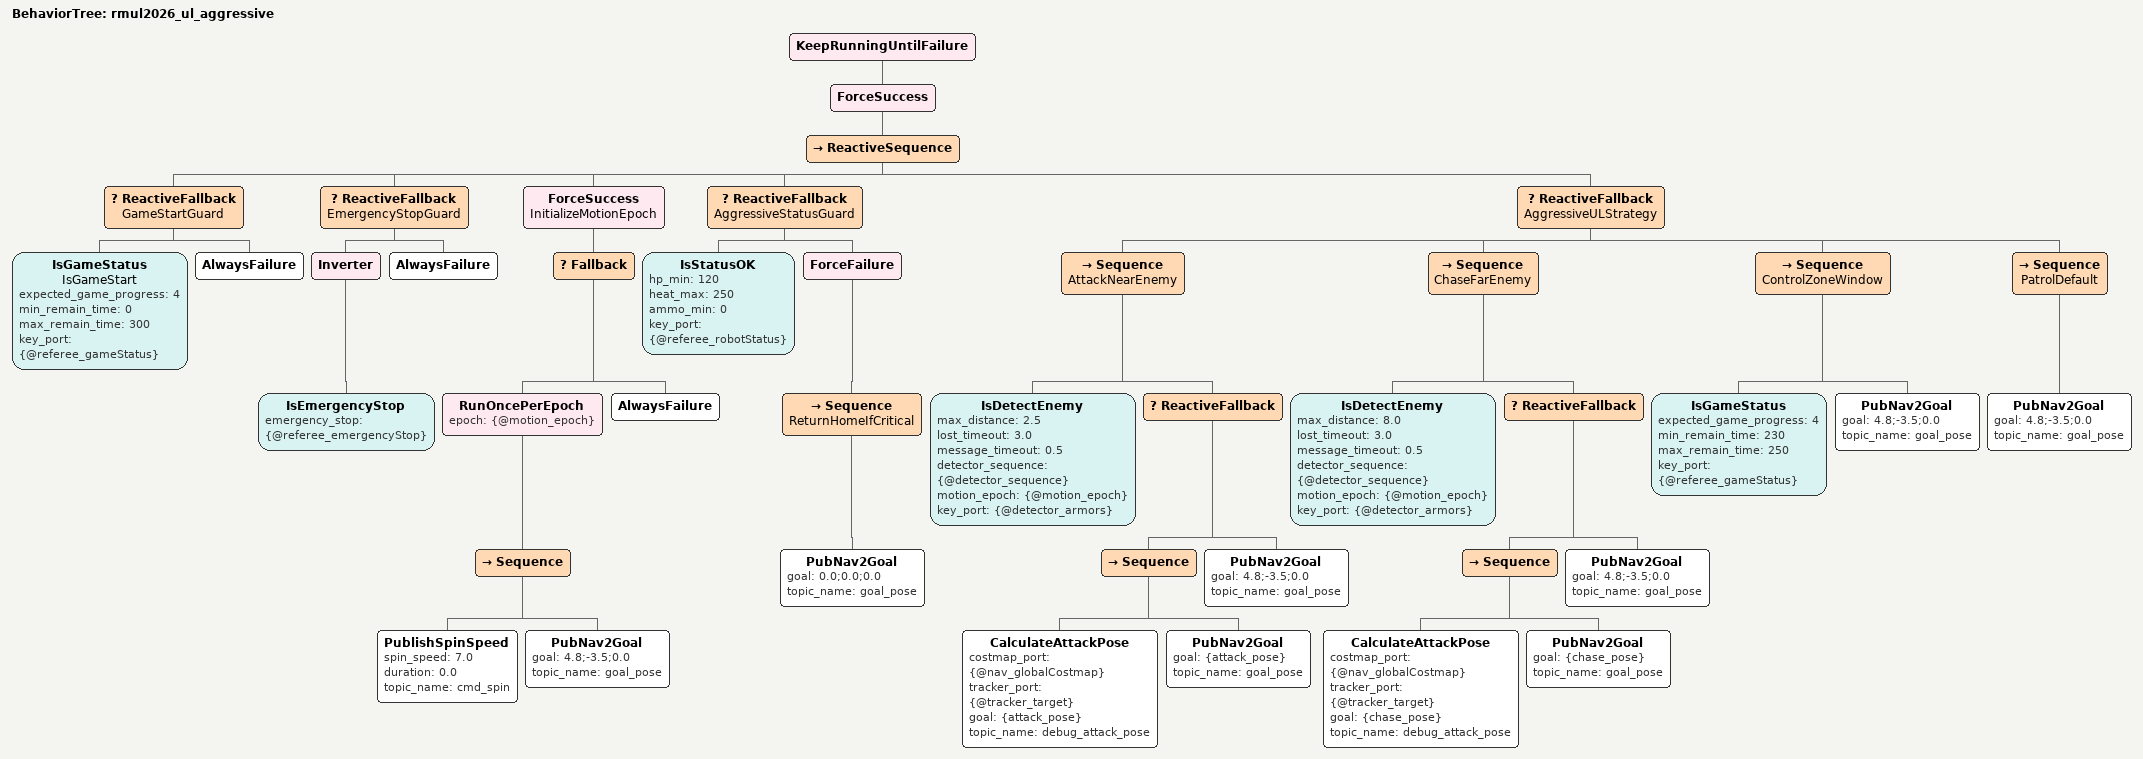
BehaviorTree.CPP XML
<?xml version="1.0" encoding="UTF-8"?>
<root BTCPP_format="4">
  <BehaviorTree ID="rmul2026_ul_aggressive">
    <KeepRunningUntilFailure>
      <ForceSuccess>
        <ReactiveSequence>
          <ReactiveFallback name="GameStartGuard">
            <IsGameStatus name="IsGameStart"
                          expected_game_progress="4"
                          min_remain_time="0"
                          max_remain_time="300"
                          key_port="{@referee_gameStatus}"/>
            <AlwaysFailure/>
          </ReactiveFallback>

          <ReactiveFallback name="EmergencyStopGuard">
            <Inverter>
              <IsEmergencyStop emergency_stop="{@referee_emergencyStop}"/>
            </Inverter>
            <AlwaysFailure/>
          </ReactiveFallback>

          <ForceSuccess name="InitializeMotionEpoch">
            <Fallback>
              <RunOncePerEpoch epoch="{@motion_epoch}">
                <Sequence>
                  <PublishSpinSpeed spin_speed="7.0"
                                    duration="0.0"
                                    topic_name="cmd_spin"/>
                  <PubNav2Goal goal="4.8;-3.5;0.0"
                               topic_name="goal_pose"/>
                </Sequence>
              </RunOncePerEpoch>
              <AlwaysFailure/>
            </Fallback>
          </ForceSuccess>

          <ReactiveFallback name="AggressiveStatusGuard">
            <IsStatusOK hp_min="120"
                        heat_max="250"
                        ammo_min="0"
                        key_port="{@referee_robotStatus}"/>
            <ForceFailure>
              <Sequence name="ReturnHomeIfCritical">
                <PubNav2Goal goal="0.0;0.0;0.0"
                             topic_name="goal_pose"/>
              </Sequence>
            </ForceFailure>
          </ReactiveFallback>

          <ReactiveFallback name="AggressiveULStrategy">
            <Sequence name="AttackNearEnemy">
              <IsDetectEnemy max_distance="2.5"
                             lost_timeout="3.0"
                             message_timeout="0.5"
                             detector_sequence="{@detector_sequence}"
                             motion_epoch="{@motion_epoch}"
                             key_port="{@detector_armors}"/>
              <ReactiveFallback>
                <Sequence>
                  <CalculateAttackPose costmap_port="{@nav_globalCostmap}"
                                       tracker_port="{@tracker_target}"
                                       goal="{attack_pose}"
                                       topic_name="debug_attack_pose"/>
                  <PubNav2Goal goal="{attack_pose}"
                               topic_name="goal_pose"/>
                </Sequence>
                <PubNav2Goal goal="4.8;-3.5;0.0"
                             topic_name="goal_pose"/>
              </ReactiveFallback>
            </Sequence>

            <Sequence name="ChaseFarEnemy">
              <IsDetectEnemy max_distance="8.0"
                             lost_timeout="3.0"
                             message_timeout="0.5"
                             detector_sequence="{@detector_sequence}"
                             motion_epoch="{@motion_epoch}"
                             key_port="{@detector_armors}"/>
              <ReactiveFallback>
                <Sequence>
                  <CalculateAttackPose costmap_port="{@nav_globalCostmap}"
                                       tracker_port="{@tracker_target}"
                                       goal="{chase_pose}"
                                       topic_name="debug_attack_pose"/>
                  <PubNav2Goal goal="{chase_pose}"
                               topic_name="goal_pose"/>
                </Sequence>
                <PubNav2Goal goal="4.8;-3.5;0.0"
                             topic_name="goal_pose"/>
              </ReactiveFallback>
            </Sequence>

            <Sequence name="ControlZoneWindow">
              <IsGameStatus expected_game_progress="4"
                            min_remain_time="230"
                            max_remain_time="250"
                            key_port="{@referee_gameStatus}"/>
              <PubNav2Goal goal="4.8;-3.5;0.0"
                           topic_name="goal_pose"/>
            </Sequence>

            <Sequence name="PatrolDefault">
              <PubNav2Goal goal="4.8;-3.5;0.0"
                           topic_name="goal_pose"/>
            </Sequence>
          </ReactiveFallback>
        </ReactiveSequence>
      </ForceSuccess>
    </KeepRunningUntilFailure>
  </BehaviorTree>
</root>
